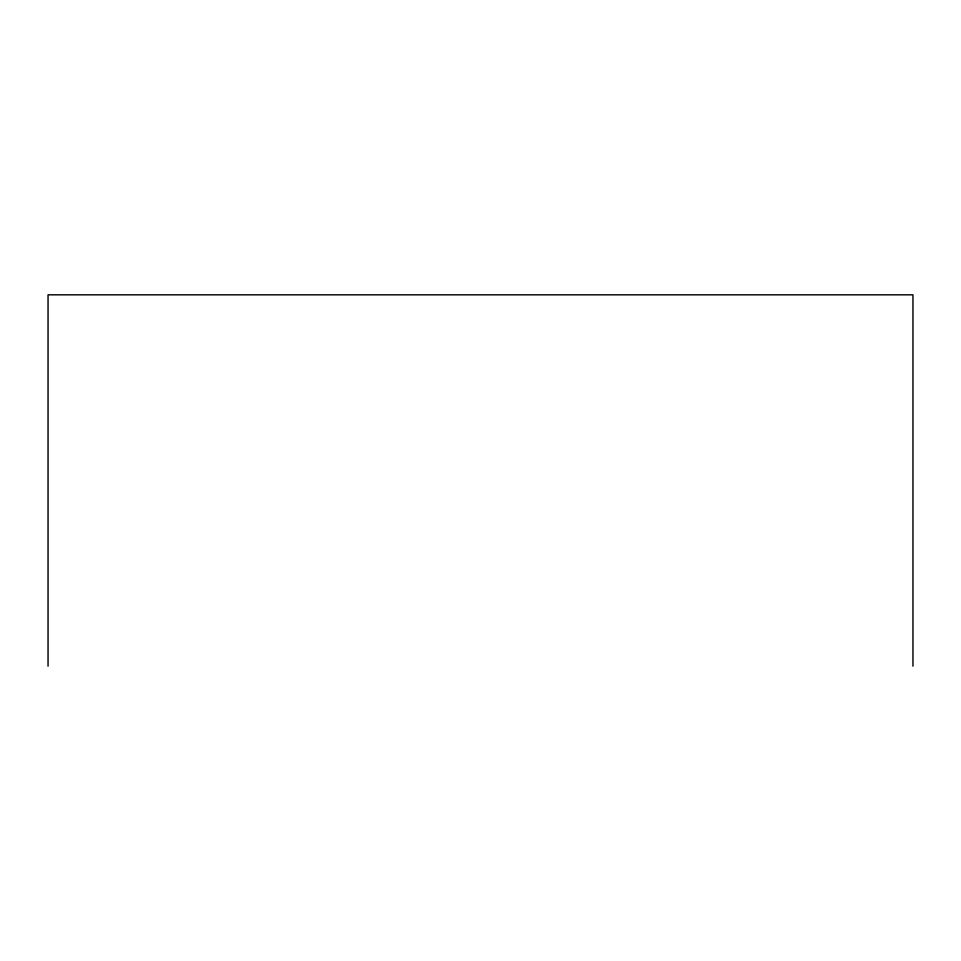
<?xml version="1.0" encoding="UTF-8"?>
<svg xmlns="http://www.w3.org/2000/svg" width="961" height="961" viewBox="0 0 961 961"><rect width="100%" height="100%" fill="white"/><g stroke="black" fill="none" stroke-linecap="round" stroke-linejoin="round"><path stroke-width="1.44" d="M912.95 666.177L912.95 294.823L48.05 294.823L48.05 666.177"/></g></svg>
